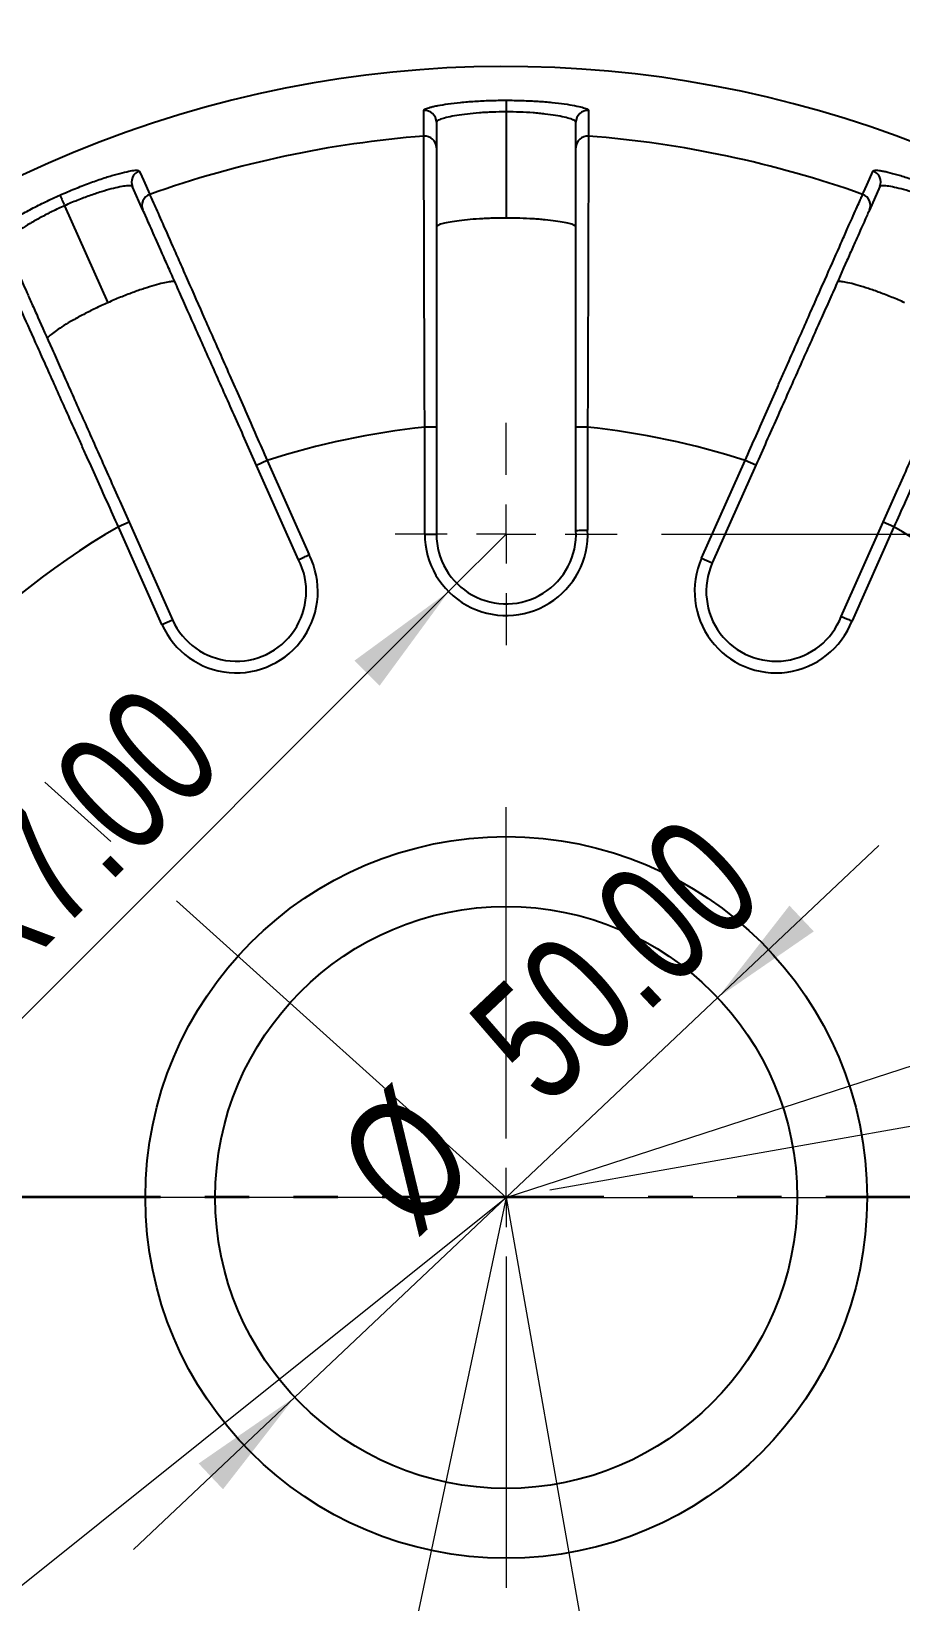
# Model space of a CAD drawing. Header units: millimetres. Extents: x 2 to 418, y 2 to 295.
# Drawn here: x 118.06 to 142.96, y 201.18 to 246.15 of the extents above; entities that cross this region are included whole.
import ezdxf

# ---------------------------------------------------------------- set-up
doc = ezdxf.new("R2010")
doc.units = ezdxf.units.MM
doc.linetypes.add('CENTERX2', pattern=[20.32, 12.7, -2.54, 2.54, -2.54])
doc.linetypes.add('PHANTOM', pattern=[12.7, 6.35, -1.27, 1.27, -1.27, 1.27, -1.27])
doc.styles.add('SLDTEXTSTYLE0', font='TXT', dxfattribs={"width": 0.75})
doc.dimstyles.new('SLDDIMSTYLE0', dxfattribs={"dimtxt": 3.5, "dimasz": 3.302, "dimexe": 0, "dimexo": 0.0625, "dimgap": 0.875, "dimtad": 1, "dimdec": 4, "dimlfac": 3, "dimzin": 12, "dimdsep": 46, "dimtxsty": 'SLDTEXTSTYLE0', "dimsah": 1, "dimcen": 0.09, "dimazin": 3, "dimtfac": 1, "dimtofl": 0, "dimtmove": 0, "dimatfit": 3, "dimfxl": 0, "dimfrac": 2, "dimtolj": 1, "dimtzin": 12, "dimarcsym": 0})
doc.dimstyles.new('SLDDIMSTYLE2', dxfattribs={"dimtxt": 3.5, "dimasz": 3.302, "dimexe": 0, "dimexo": 0.0625, "dimgap": 0.875, "dimtad": 1, "dimlfac": 3, "dimrnd": 1e-09, "dimzin": 4, "dimdsep": 46, "dimtxsty": 'SLDTEXTSTYLE0', "dimsah": 1, "dimcen": 0.09, "dimadec": 0, "dimazin": 1, "dimtfac": 1, "dimtofl": 0, "dimtmove": 0, "dimatfit": 3, "dimfxl": 0, "dimfrac": 2, "dimtolj": 1, "dimtzin": 12, "dimarcsym": 0})
doc.dimstyles.new('SLDDIMSTYLE3', dxfattribs={"dimtxt": 3.5, "dimasz": 3.302, "dimexe": 0, "dimexo": 0.0625, "dimgap": 0.875, "dimtad": 1, "dimlfac": 3, "dimrnd": 1e-09, "dimzin": 4, "dimdsep": 46, "dimtxsty": 'SLDTEXTSTYLE0', "dimsah": 1, "dimcen": 0, "dimadec": 0, "dimazin": 1, "dimtfac": 1, "dimtmove": 0, "dimatfit": 3, "dimfxl": 0, "dimfrac": 2, "dimtolj": 1, "dimtzin": 12, "dimarcsym": 0})
doc.dimstyles.new('SLDDIMSTYLE4', dxfattribs={"dimtxt": 3.5, "dimasz": 3.302, "dimexe": 0, "dimexo": 0.0625, "dimgap": 0.875, "dimtad": 1, "dimlfac": 3, "dimrnd": 1e-09, "dimzin": 4, "dimdsep": 46, "dimtxsty": 'SLDTEXTSTYLE0', "dimsah": 1, "dimcen": 0, "dimadec": 0, "dimazin": 1, "dimtfac": 1, "dimtofl": 0, "dimtmove": 0, "dimatfit": 3, "dimfxl": 0, "dimfrac": 2, "dimtolj": 1, "dimtzin": 12, "dimarcsym": 0})
doc.dimstyles.new('SLDDIMSTYLE5', dxfattribs={"dimtxt": 3.5, "dimasz": 3.302, "dimexe": 0, "dimexo": 0.0625, "dimgap": 0.875, "dimtad": 1, "dimlfac": 3, "dimrnd": 1e-09, "dimzin": 4, "dimdsep": 46, "dimtxsty": 'SLDTEXTSTYLE0', "dimsah": 1, "dimcen": 0.09, "dimadec": 0, "dimazin": 1, "dimtfac": 1, "dimtmove": 0, "dimatfit": 0, "dimfxl": 0, "dimfrac": 2, "dimtolj": 1, "dimtzin": 12, "dimarcsym": 0})

# ---------------------------------------------------------------- blocks, each defined once
blk = doc.blocks.new('_D')
at = {"color": 7, "linetype": 'Continuous', "lineweight": 0}
for p, q in [((106.65, 235.276), (94.908, 245.848)), ((163.673, 223.155), (178.7, 228.038))]:
    blk.add_line(p, q, dxfattribs=at)
at = {"color": 7, "linetype": 'Continuous', "lineweight": 18}
blk.add_arc((131.662, 212.754), 46.283, 18, 138, dxfattribs=at)
for points in [[(97.267, 243.724), (99.928, 245.744), (99.198, 246.45)], [(175.68, 227.056), (175.026, 230.333), (174.072, 229.984)]]:
    blk.add_solid(points, dxfattribs=at)
at = {"color": 7, "linetype": 'Continuous', "lineweight": 18, "insert": (164.789, 251.56), "char_height": 3.5, "attachment_point": 1, "rotation": 314.1021, "style": 'SLDTEXTSTYLE0'}
blk.add_mtext('120°', dxfattribs=at)
blk = doc.blocks.new('_D_1')
at = {"color": 7, "linetype": 'Continuous', "lineweight": 0}
for p, q in [((131.662, 200.304), (131.662, 158.255)), ((124.665, 179.832), (120.331, 159.446))]:
    blk.add_line(p, q, dxfattribs=at)
at = {"color": 7, "linetype": 'Continuous', "lineweight": 18}
for start, end in [(250.9228, 258), (258, 270), (270, 277.0772)]:
    blk.add_arc((131.662, 212.754), 51.325, start, end, dxfattribs=at)
for points in [[(120.991, 162.551), (117.907, 163.834), (117.664, 162.848)], [(131.662, 161.43), (134.979, 161.028), (134.946, 162.043)]]:
    blk.add_solid(points, dxfattribs=at)
at = {"color": 7, "linetype": 'Continuous', "lineweight": 18, "insert": (123.616, 166.504), "char_height": 3.5, "attachment_point": 1, "rotation": 354.4299, "style": 'SLDTEXTSTYLE0'}
blk.add_mtext('12°', dxfattribs=at)
blk = doc.blocks.new('_D_2')
at = {"color": 7, "linetype": 'Continuous', "lineweight": 0}
for p, q in [((131.662, 200.304), (131.662, 152.963)), ((139.234, 169.813), (142.045, 153.871))]:
    blk.add_line(p, q, dxfattribs=at)
at = {"color": 7, "linetype": 'Continuous', "lineweight": 18}
for start, end in [(280, 286.4176), (270, 280), (263.5824, 270)]:
    blk.add_arc((131.662, 212.754), 56.616, start, end, dxfattribs=at)
for points in [[(141.494, 156.998), (144.83, 157.169), (144.625, 158.164)], [(131.662, 156.138), (128.377, 156.742), (128.347, 155.726)]]:
    blk.add_solid(points, dxfattribs=at)
at = {"color": 7, "linetype": 'Continuous', "lineweight": 18, "insert": (133.775, 160.574), "char_height": 3.5, "attachment_point": 1, "rotation": 6.183, "style": 'SLDTEXTSTYLE0'}
blk.add_mtext('10°', dxfattribs=at)
blk = doc.blocks.new('_D_4')
at = {"color": 7, "linetype": 'Continuous', "lineweight": 0}
for p, q in [((132.913, 212.975), (155.956, 217.038)), ((152.829, 216.486), (160.18, 174.796)), ((140.264, 171.285), (163.307, 175.348)), ((160.18, 174.796), (162.542, 161.399))]:
    blk.add_line(p, q, dxfattribs=at)
at = {"color": 7, "linetype": 'Continuous', "lineweight": 18}
for points in [[(152.829, 216.486), (152.902, 213.146), (153.903, 213.323)], [(160.18, 174.796), (160.107, 178.136), (159.106, 177.96)]]:
    blk.add_solid(points, dxfattribs=at)
at = {"color": 7, "linetype": 'Continuous', "lineweight": 18, "insert": (164.516, 176.19), "char_height": 3.5, "attachment_point": 1, "rotation": 280, "style": 'SLDTEXTSTYLE0'}
blk.add_mtext('127.00', dxfattribs=at)
blk = doc.blocks.new('_D_5')
at = {"color": 7, "linetype": 'Continuous', "lineweight": 0}
for p, q in [((137.721, 218.476), (142.338, 222.836)), ((137.721, 218.476), (125.604, 207.033)), ((125.604, 207.033), (120.987, 202.673))]:
    blk.add_line(p, q, dxfattribs=at)
at = {"color": 7, "linetype": 'Continuous', "lineweight": 18}
for points in [[(137.721, 218.476), (140.471, 220.374), (139.773, 221.112)], [(125.604, 207.033), (122.854, 205.135), (123.552, 204.396)]]:
    blk.add_solid(points, dxfattribs=at)
at = {"color": 7, "linetype": 'Continuous', "lineweight": 18, "char_height": 3.5, "attachment_point": 1, "rotation": 43.3615, "style": 'SLDTEXTSTYLE0'}
for s, insert in [('50.00', (130.392, 217.834)), ('%%c', (126.592, 214.171))]:
    blk.add_mtext(s, dxfattribs=dict(at, insert=insert))
blk = doc.blocks.new('_D_6')
at = {"color": 7, "linetype": 'Continuous', "lineweight": 0}
for q in [(131.662, 231.754), (117.754, 217.845)]:
    blk.add_line((130.013, 230.104), q, dxfattribs=at)
at = {"color": 7, "linetype": 'Continuous', "lineweight": 18}
blk.add_solid([(130.013, 230.104), (127.318, 228.129), (128.037, 227.41)], dxfattribs=at)
at = {"color": 7, "linetype": 'Continuous', "lineweight": 18, "insert": (114.601, 220.998), "char_height": 3.5, "attachment_point": 1, "rotation": 45, "style": 'SLDTEXTSTYLE0'}
blk.add_mtext('R7.00', dxfattribs=at)
blk = doc.blocks.new('_D_9')
at = {"color": 7, "linetype": 'Continuous', "lineweight": 0}
for q in [(131.662, 212.754), (76.062, 168.284)]:
    blk.add_line((100.425, 187.77), q, dxfattribs=at)
at = {"color": 7, "linetype": 'Continuous', "lineweight": 18}
blk.add_solid([(100.425, 187.77), (97.529, 186.104), (98.164, 185.311)], dxfattribs=at)
at = {"color": 7, "linetype": 'Continuous', "lineweight": 18, "insert": (73.246, 171.805), "char_height": 3.5, "attachment_point": 1, "rotation": 38.6535, "style": 'SLDTEXTSTYLE0'}
blk.add_mtext('R120.00', dxfattribs=at)
blk = doc.blocks.new('_D_11')
at = {"color": 7, "linetype": 'Continuous', "lineweight": 0}
for p, q in [((64.996, 207.304), (64.996, 151.174)), ((131.662, 200.304), (131.662, 151.174)), ((64.996, 154.349), (131.662, 154.349))]:
    blk.add_line(p, q, dxfattribs=at)
at = {"color": 7, "linetype": 'Continuous', "lineweight": 18}
for points in [[(64.996, 154.349), (68.298, 153.841), (68.298, 154.857)], [(131.662, 154.349), (128.36, 154.857), (128.36, 153.841)]]:
    blk.add_solid(points, dxfattribs=at)
at = {"color": 7, "linetype": 'Continuous', "lineweight": 18, "insert": (80.815, 158.861), "char_height": 3.5, "attachment_point": 1, "style": 'SLDTEXTSTYLE0'}
blk.add_mtext('200.00', dxfattribs=at)
blk = doc.blocks.new('_D_13')
at = {"color": 7, "linetype": 'Continuous', "lineweight": 0}
for p, q in [((193.662, 231.754), (193.662, 238.104)), ((136.112, 231.754), (196.837, 231.754)), ((193.662, 231.754), (193.662, 212.754)), ((144.112, 212.754), (196.837, 212.754)), ((193.662, 212.754), (193.662, 206.404))]:
    blk.add_line(p, q, dxfattribs=at)
at = {"color": 7, "linetype": 'Continuous', "lineweight": 18}
for points in [[(193.662, 231.754), (194.17, 235.056), (193.154, 235.056)], [(193.662, 212.754), (193.154, 209.452), (194.17, 209.452)]]:
    blk.add_solid(points, dxfattribs=at)
at = {"color": 7, "linetype": 'Continuous', "lineweight": 18, "insert": (189.151, 217.52), "char_height": 3.5, "attachment_point": 1, "rotation": 90, "style": 'SLDTEXTSTYLE0'}
blk.add_mtext('57.00', dxfattribs=at)
blk = doc.blocks.new('SW_CENTERMARKSYMBOL_0')
at = {"color": 0, "linetype": 'Continuous', "lineweight": 18}
for p, q in [((0, 1.693), (0, 11.18)), ((0, 0), (0, 0.847)), ((-1.693, 0), (-11.18, 0)), ((0, 0), (-0.847, 0)), ((0, 0), (0, -0.847)), ((0, 0), (0.847, 0)), ((1.693, 0), (11.18, 0)), ((0, -1.693), (0, -11.18))]:
    blk.add_line(p, q, dxfattribs=at)
blk = doc.blocks.new('SW_CENTERMARKSYMBOL_6')
at = {"color": 0, "linetype": 'Continuous', "lineweight": 18}
for p, q in [((0, 1.693), (0, 3.18)), ((0, 0), (0, 0.847)), ((-1.693, 0), (-3.18, 0)), ((0, 0), (-0.847, 0)), ((0, 0), (0, -0.847)), ((0, 0), (0.847, 0)), ((1.693, 0), (3.18, 0)), ((0, -1.693), (0, -3.18))]:
    blk.add_line(p, q, dxfattribs=at)

msp = doc.modelspace()

# ---------------------------------------------------------------- linework, layer by layer
at = {"color": 7, "linetype": 'Continuous', "lineweight": 25}
for p, q in [((131.662427, 243.844975), (131.662427, 240.804352)), ((129.662427, 243.552573), (129.662427, 242.818677)), ((133.659721, 242.818887), (133.659721, 243.552778)), ((121.25863, 241.03203), (120.96013, 241.702472)), ((142.362169, 241.703386), (142.063666, 241.032938)), ((119.016664, 241.157035), (120.253397, 238.379288)), ((129.662427, 234.816485), (129.329094, 234.816485)), ((129.329094, 231.754186), (129.329094, 234.816485)), ((129.662427, 234.816485), (129.662427, 231.754186)), ((133.993054, 234.816771), (133.659721, 234.816771)), ((133.659721, 231.858194), (133.659721, 234.816771)), ((133.993054, 234.816771), (133.993054, 231.866533)), ((124.817899, 233.857312), (124.513384, 233.721733)), ((124.817899, 233.857312), (126.017869, 231.162136)), ((137.258817, 231.060602), (138.504366, 233.858151)), ((138.808882, 233.722572), (138.504366, 233.858151)), ((125.716746, 231.018939), (124.513384, 233.721733)), ((138.808882, 233.722572), (137.563333, 230.925023)), ((120.861791, 232.095626), (120.557276, 231.960047)), ((120.861791, 232.095626), (122.10734, 229.298077)), ((141.257346, 229.394194), (142.460707, 232.096988)), ((142.765223, 231.961409), (142.460707, 232.096988)), ((121.802825, 229.162498), (120.557276, 231.960047)), ((129.329094, 231.754186), (129.662427, 231.754186)), ((142.765223, 231.961409), (141.565253, 229.266233)), ((137.258817, 231.060602), (137.563333, 230.925023)), ((121.802825, 229.162498), (122.10734, 229.298077))]:
    msp.add_line(p, q, dxfattribs=at)
at = {"color": 7, "linetype": 'CENTERX2', "lineweight": 18}
for q in [(107.593623, 234.425835), (162.465027, 222.762558), (124.928631, 181.074166), (139.013533, 171.063991)]:
    msp.add_line((131.662427, 212.754186), q, dxfattribs=at)
at = {"color": 7, "linetype": 'PHANTOM', "lineweight": 35}
msp.add_line((185.262427, 212.759899), (44.729094, 212.759899), dxfattribs=at)
at = {"color": 7, "linetype": 'Continuous', "lineweight": 25, "flags": 128}
for points in [[(129.303399, 243.149746), (129.303449, 243.208027), (129.303644, 243.441143), (129.304008, 243.883689)], [(134.018111, 243.883896), (134.018158, 243.825623), (134.018349, 243.592527), (134.018719, 243.149959)], [(121.152858, 242.150734), (121.176603, 242.097519), (121.271586, 241.884652), (121.451933, 241.480496)], [(141.870336, 241.481415), (141.894086, 241.534637), (141.989082, 241.747519), (142.169413, 242.151657)]]:
    msp.add_lwpolyline(points, dxfattribs=at)
at = {"color": 7, "linetype": 'Continuous', "lineweight": 25}
for radius in [10.333333, 8.333333]:
    msp.add_circle((131.662427, 212.754186), radius, dxfattribs=at)
for centre, radius, start, end in [((131.662427, 212.754186), 40, 295.1983552, 163.0284348), ((131.662427, 212.754186), 32.387771, 33.4604216, 122.5425016), ((129.329621, 243.551869), 0.332807, 0.1211747, 94.4138849), ((206.17176, 244.011007), 74.509518, 179.87232541, 180.12767448), ((133.992527, 243.552074), 0.332807, 85.5911173, 179.8788398), ((131.662427, 212.754186), 30.486966, 94.437883, 109.5672745), ((129.329619, 242.817971), 0.332809, 0.1214793, 94.5185502), ((133.992529, 242.818181), 0.332809, 85.4865741, 179.8785356), ((131.662427, 212.754186), 30.486966, 70.437883, 85.5672745), ((121.26445, 241.837194), 0.332807, 109.5911173, 203.8788398), ((142.057849, 241.838107), 0.332807, 336.1211747, 70.4138849), ((187.016795, 271.614389), 74.509518, 203.87232541, 204.12767448), ((121.562953, 241.16675), 0.332809, 109.4865741, 203.8785356), ((141.759344, 241.167659), 0.332809, 336.1214793, 70.5185502), ((131.662427, 212.754186), 22.185343, 96.0372228, 107.9698053), ((131.662427, 212.754186), 22.185343, 72.0372228, 83.9698053), ((131.662427, 212.754186), 22.185343, 120.0372228, 155.9698053), ((131.662427, 231.754186), 2.333333, 180, 2.7597894), ((131.662427, 231.754186), 2, 180, 2.9809613), ((131.662427, 212.754186), 22.185343, 48.0372228, 59.9698053), ((123.934431, 230.11155), 2.333333, 204, 26.7597894), ((123.934431, 230.11155), 2, 204, 26.9809613), ((139.390423, 230.11155), 2.333333, 156, 338.7597894), ((139.390423, 230.11155), 2, 156, 338.9809613), ((131.662427, 212.754186), 32.387771, 273.4604216, 2.5425016)]:
    msp.add_arc(centre, radius, start, end, dxfattribs=at)
for points, knots in [([(129.304008, 243.883689), (129.304019, 243.897277), (129.319461, 243.91188), (129.365435, 243.935175), (129.384629, 243.94317), (129.429896, 243.959279), (129.482169, 243.97558), (129.548203, 243.992151), (129.621194, 244.008795), (129.661396, 244.017196), (129.791122, 244.04207), (129.888899, 244.0581), (130.106399, 244.088451), (130.227585, 244.102897), (130.483695, 244.128339), (130.618926, 244.139435), (130.832632, 244.15322), (130.906087, 244.157352), (131.053958, 244.164435), (131.12853, 244.167403), (131.354116, 244.17457), (131.506981, 244.17704), (131.662427, 244.17704)], [0, 0, 0, 0, 0.125, 0.125, 0.1875, 0.1875, 0.25, 0.3125, 0.3125, 0.375, 0.375, 0.5, 0.5, 0.625, 0.625, 0.75, 0.75, 0.8125, 0.8125, 0.875, 0.875, 1, 1, 1, 1]), ([(131.662427, 243.844975), (131.529693, 243.844975), (131.399246, 243.842484), (131.206853, 243.835266), (131.143273, 243.832278), (131.017236, 243.825149), (130.954677, 243.820993), (130.772858, 243.807145), (130.657981, 243.796015), (130.440706, 243.770538), (130.338142, 243.756102), (130.154361, 243.725832), (130.071878, 243.709868), (129.926155, 243.676879), (129.864507, 243.660188), (129.765113, 243.627557), (129.726768, 243.61141), (129.67537, 243.580589), (129.662427, 243.566085), (129.662427, 243.552573)], [0, 0, 0, 0, 0.125, 0.125, 0.1875, 0.1875, 0.25, 0.25, 0.375, 0.375, 0.5, 0.5, 0.625, 0.625, 0.75, 0.75, 0.875, 0.875, 1, 1, 1, 1]), ([(131.662427, 244.17704), (131.817781, 244.177024), (131.971479, 244.174541), (132.275583, 244.164796), (132.423126, 244.157608), (132.635195, 244.143885), (132.70449, 244.138812), (132.840245, 244.127718), (132.907055, 244.121659), (133.099621, 244.102458), (133.217985, 244.088301), (133.435122, 244.057958), (133.534614, 244.041596), (133.705692, 244.008696), (133.778223, 243.992071), (133.867238, 243.967281), (133.89368, 243.959001), (133.938749, 243.942874), (133.957507, 243.935), (134.002678, 243.911993), (134.0181, 243.897477), (134.018111, 243.883896)], [0, 0, 0, 0, 0.125, 0.125, 0.25, 0.25, 0.3125, 0.3125, 0.375, 0.375, 0.5, 0.5, 0.625, 0.625, 0.75, 0.75, 0.8125, 0.8125, 0.875, 0.875, 1, 1, 1, 1]), ([(133.659721, 243.552778), (133.659721, 243.566281), (133.646799, 243.580698), (133.608917, 243.603532), (133.593184, 243.611344), (133.555379, 243.62734), (133.533191, 243.635554), (133.458422, 243.66016), (133.39744, 243.676671), (133.25342, 243.709374), (133.169536, 243.725664), (132.986055, 243.755932), (132.885898, 243.770077), (132.722673, 243.789293), (132.665947, 243.795369), (132.550599, 243.806501), (132.491686, 243.811594), (132.311279, 243.825383), (132.185647, 243.832619), (131.926227, 243.842446), (131.795061, 243.844954), (131.662427, 243.844975)], [0, 0, 0, 0, 0.125, 0.125, 0.1875, 0.1875, 0.25, 0.25, 0.375, 0.375, 0.5, 0.5, 0.625, 0.625, 0.6875, 0.6875, 0.75, 0.75, 0.875, 0.875, 1, 1, 1, 1]), ([(129.329094, 234.816485), (129.326914, 235.337196), (129.324914, 235.849766), (129.322125, 236.606891), (129.321231, 236.857297), (129.319937, 237.229902), (129.319514, 237.353601), (129.318683, 237.599977), (129.318276, 237.722623), (129.316294, 238.326861), (129.314872, 238.786928), (129.31293, 239.442835), (129.312315, 239.655735), (129.311437, 239.966248), (129.311151, 240.06854), (129.310597, 240.268444), (129.31033, 240.366106), (129.309036, 240.843165), (129.308138, 241.189093), (129.306961, 241.654725), (129.306597, 241.801121), (129.305924, 242.074914), (129.305621, 242.20038), (129.304799, 242.543598), (129.304367, 242.728449), (129.303881, 242.939007), (129.303745, 242.99812), (129.30353, 243.092035), (129.303451, 243.126988), (129.303399, 243.149746)], [0, 0, 0, 0, 0.125, 0.125, 0.1875, 0.1875, 0.21875, 0.21875, 0.25, 0.25, 0.375, 0.375, 0.4375, 0.4375, 0.46875, 0.46875, 0.5, 0.5, 0.625, 0.625, 0.6875, 0.6875, 0.75, 0.75, 0.875, 0.875, 0.9375, 0.9375, 1, 1, 1, 1]), ([(134.018719, 243.149959), (134.018616, 243.104448), (134.018405, 243.011338), (134.017924, 242.803271), (134.017737, 242.722438), (134.017303, 242.537416), (134.017055, 242.432572), (134.01623, 242.087703), (134.015572, 241.817687), (134.014402, 241.353939), (134.013981, 241.189506), (134.013298, 240.927681), (134.013061, 240.837677), (134.012574, 240.65434), (134.012323, 240.560845), (134.011033, 240.084397), (134.009883, 239.674749), (134.007942, 239.017778), (134.007257, 238.790947), (134.005812, 238.325663), (134.00506, 238.089353), (134.002704, 237.36977), (134.001002, 236.875931), (133.998201, 236.113725), (133.997222, 235.85535), (133.995194, 235.337347), (133.994143, 235.077097), (133.993054, 234.816771)], [0, 0, 0, 0, 0.125, 0.125, 0.1875, 0.1875, 0.25, 0.25, 0.375, 0.375, 0.4375, 0.4375, 0.46875, 0.46875, 0.5, 0.5, 0.625, 0.625, 0.6875, 0.6875, 0.75, 0.75, 0.875, 0.875, 0.9375, 0.9375, 1, 1, 1, 1]), ([(129.662427, 242.818677), (129.662427, 242.79682), (129.662427, 242.763344), (129.662427, 242.673278), (129.662427, 242.616516), (129.662427, 242.414358), (129.662427, 242.236858), (129.662427, 241.907269), (129.662427, 241.786783), (129.662427, 241.523851), (129.662427, 241.383259), (129.662427, 240.93609), (129.662427, 240.603875), (129.662427, 240.14573), (129.662427, 240.05194), (129.662427, 239.859962), (129.662427, 239.761727), (129.662427, 239.463529), (129.662427, 239.259074), (129.662427, 238.629189), (129.662427, 238.18738), (129.662427, 237.491083), (129.662427, 237.25325), (129.662427, 236.776182), (129.662427, 236.535725), (129.662427, 235.808687), (129.662427, 235.316491), (129.662427, 234.816485)], [0, 0, 0, 0, 0.0625, 0.0625, 0.125, 0.125, 0.25, 0.25, 0.3125, 0.3125, 0.375, 0.375, 0.5, 0.5, 0.53125, 0.53125, 0.5625, 0.5625, 0.625, 0.625, 0.75, 0.75, 0.8125, 0.8125, 0.875, 0.875, 1, 1, 1, 1]), ([(133.659721, 234.816771), (133.659721, 235.066749), (133.659721, 235.315936), (133.659721, 235.812734), (133.659721, 236.06094), (133.659721, 236.792903), (133.659721, 237.267155), (133.659721, 237.958209), (133.659721, 238.185151), (133.659721, 238.631996), (133.659721, 238.849862), (133.659721, 239.480847), (133.659721, 239.874298), (133.659721, 240.331916), (133.659721, 240.421717), (133.659721, 240.597809), (133.659721, 240.68426), (133.659721, 240.935754), (133.659721, 241.093699), (133.659721, 241.539152), (133.659721, 241.798518), (133.659721, 242.129788), (133.659721, 242.230501), (133.659721, 242.408231), (133.659721, 242.485878), (133.659721, 242.685741), (133.659721, 242.775178), (133.659721, 242.818887)], [0, 0, 0, 0, 0.0625, 0.0625, 0.125, 0.125, 0.25, 0.25, 0.3125, 0.3125, 0.375, 0.375, 0.5, 0.5, 0.53125, 0.53125, 0.5625, 0.5625, 0.625, 0.625, 0.75, 0.75, 0.8125, 0.8125, 0.875, 0.875, 1, 1, 1, 1]), ([(118.881601, 241.460391), (119.02353, 241.523565), (119.16495, 241.583811), (119.446727, 241.698599), (119.584437, 241.752044), (119.783755, 241.825763), (119.849122, 241.849314), (119.977652, 241.894395), (120.041151, 241.916034), (120.224878, 241.976817), (120.338768, 242.012027), (120.549473, 242.072625), (120.647019, 242.098144), (120.816688, 242.137672), (120.889711, 242.151985), (120.981113, 242.165544), (121.008637, 242.168736), (121.056368, 242.172334), (121.076707, 242.17277), (121.127331, 242.170125), (121.147324, 242.163137), (121.152858, 242.150734)], [0, 0, 0, 0, 0.125, 0.125, 0.25, 0.25, 0.3125, 0.3125, 0.375, 0.375, 0.5, 0.5, 0.625, 0.625, 0.75, 0.75, 0.8125, 0.8125, 0.875, 0.875, 1, 1, 1, 1]), ([(142.169413, 242.151657), (142.17495, 242.164067), (142.194997, 242.171126), (142.246471, 242.173708), (142.267258, 242.173205), (142.315163, 242.169509), (142.369547, 242.163139), (142.436613, 242.15142), (142.510063, 242.136937), (142.550206, 242.12826), (142.678834, 242.098219), (142.774677, 242.073093), (142.985718, 242.012355), (143.102303, 241.976262), (143.34662, 241.895335), (143.474672, 241.850468), (143.675509, 241.776139), (143.744294, 241.750037), (143.882262, 241.696363), (143.951594, 241.668744), (144.160592, 241.583537), (144.301246, 241.523617), (144.443253, 241.460391)], [0, 0, 0, 0, 0.125, 0.125, 0.1875, 0.1875, 0.25, 0.3125, 0.3125, 0.375, 0.375, 0.5, 0.5, 0.625, 0.625, 0.75, 0.75, 0.8125, 0.8125, 0.875, 0.875, 1, 1, 1, 1]), ([(120.96013, 241.702472), (120.954638, 241.714808), (120.936969, 241.722723), (120.893075, 241.728175), (120.875525, 241.728913), (120.834482, 241.728149), (120.810871, 241.726627), (120.732558, 241.718695), (120.670133, 241.708975), (120.525263, 241.680272), (120.442005, 241.661036), (120.262075, 241.614058), (120.164824, 241.586243), (120.007895, 241.537408), (119.953601, 241.519886), (119.843699, 241.483139), (119.787807, 241.46383), (119.617388, 241.403049), (119.499675, 241.35856), (119.258686, 241.262021), (119.137839, 241.210963), (119.016664, 241.157035)], [0, 0, 0, 0, 0.125, 0.125, 0.1875, 0.1875, 0.25, 0.25, 0.375, 0.375, 0.5, 0.5, 0.625, 0.625, 0.6875, 0.6875, 0.75, 0.75, 0.875, 0.875, 1, 1, 1, 1]), ([(144.30819, 241.157035), (144.186932, 241.211023), (144.066749, 241.261805), (143.888054, 241.333464), (143.828755, 241.356595), (143.710714, 241.401346), (143.651874, 241.422994), (143.480141, 241.484297), (143.370669, 241.520853), (143.161816, 241.585952), (143.062247, 241.614481), (142.882044, 241.661578), (142.800198, 241.680543), (142.653656, 241.709677), (142.590549, 241.719504), (142.486475, 241.730121), (142.444879, 241.730966), (142.385388, 241.723715), (142.367665, 241.71573), (142.362169, 241.703386)], [0, 0, 0, 0, 0.125, 0.125, 0.1875, 0.1875, 0.25, 0.25, 0.375, 0.375, 0.5, 0.5, 0.625, 0.625, 0.75, 0.75, 0.875, 0.875, 1, 1, 1, 1]), ([(116.846395, 240.233146), (116.840878, 240.245565), (116.849045, 240.265186), (116.88157, 240.305166), (116.895852, 240.320277), (116.930654, 240.353404), (116.971778, 240.389558), (117.025363, 240.431555), (117.085273, 240.476448), (117.118582, 240.500474), (117.226976, 240.575962), (117.30978, 240.630375), (117.496131, 240.746567), (117.600964, 240.809056), (117.824584, 240.936468), (117.94361, 241.001607), (118.133234, 241.101123), (118.198658, 241.134774), (118.330863, 241.20139), (118.397781, 241.234433), (118.600949, 241.332734), (118.739594, 241.397166), (118.881601, 241.460391)], [0, 0, 0, 0, 0.125, 0.125, 0.1875, 0.1875, 0.25, 0.3125, 0.3125, 0.375, 0.375, 0.5, 0.5, 0.625, 0.625, 0.75, 0.75, 0.8125, 0.8125, 0.875, 0.875, 1, 1, 1, 1]), ([(119.016664, 241.157035), (118.895406, 241.103047), (118.777249, 241.047714), (118.604426, 240.962867), (118.547557, 240.934276), (118.435317, 240.8765), (118.379857, 240.847258), (118.219389, 240.760656), (118.11897, 240.703763), (117.930843, 240.592114), (117.843017, 240.53721), (117.687437, 240.434807), (117.618578, 240.386674), (117.498872, 240.297267), (117.449342, 240.256944), (117.371813, 240.186706), (117.343351, 240.15636), (117.308932, 240.107297), (117.303008, 240.088784), (117.308504, 240.076439)], [0, 0, 0, 0, 0.125, 0.125, 0.1875, 0.1875, 0.25, 0.25, 0.375, 0.375, 0.5, 0.5, 0.625, 0.625, 0.75, 0.75, 0.875, 0.875, 1, 1, 1, 1]), ([(121.451933, 241.480496), (121.470349, 241.438878), (121.508027, 241.353732), (121.592217, 241.163458), (121.624923, 241.089537), (121.699782, 240.920335), (121.7422, 240.824455), (121.881717, 240.509065), (121.990942, 240.262126), (122.178496, 239.837994), (122.244992, 239.687606), (122.350862, 239.448139), (122.387254, 239.365821), (122.461378, 239.198136), (122.499177, 239.112622), (122.691787, 238.67684), (122.857355, 238.302141), (123.122797, 237.701178), (123.214431, 237.493679), (123.402359, 237.068033), (123.497788, 236.851847), (123.788316, 236.193518), (123.987624, 235.741681), (124.295082, 235.044231), (124.399279, 234.807796), (124.608117, 234.333752), (124.71301, 234.095574), (124.817899, 233.857312)], [0, 0, 0, 0, 0.125, 0.125, 0.1875, 0.1875, 0.25, 0.25, 0.375, 0.375, 0.4375, 0.4375, 0.46875, 0.46875, 0.5, 0.5, 0.625, 0.625, 0.6875, 0.6875, 0.75, 0.75, 0.875, 0.875, 0.9375, 0.9375, 1, 1, 1, 1]), ([(138.504366, 233.858151), (138.714168, 234.334731), (138.920821, 234.803801), (139.226223, 235.496603), (139.327256, 235.725724), (139.477626, 236.066641), (139.527553, 236.179819), (139.627004, 236.405232), (139.676516, 236.51744), (139.920472, 237.070246), (140.106299, 237.491116), (140.371306, 238.091106), (140.457339, 238.285851), (140.582833, 238.569876), (140.624178, 238.66344), (140.704981, 238.846287), (140.744459, 238.935614), (140.937314, 239.371955), (141.077195, 239.688342), (141.265509, 240.114196), (141.324722, 240.248084), (141.435469, 240.49848), (141.486223, 240.613222), (141.625071, 240.927102), (141.699864, 241.096148), (141.78506, 241.288699), (141.80898, 241.342757), (141.846983, 241.42864), (141.861127, 241.460603), (141.870336, 241.481415)], [0, 0, 0, 0, 0.125, 0.125, 0.1875, 0.1875, 0.21875, 0.21875, 0.25, 0.25, 0.375, 0.375, 0.4375, 0.4375, 0.46875, 0.46875, 0.5, 0.5, 0.625, 0.625, 0.6875, 0.6875, 0.75, 0.75, 0.875, 0.875, 0.9375, 0.9375, 1, 1, 1, 1]), ([(124.513384, 233.721733), (124.411709, 233.9501), (124.310355, 234.177743), (124.10829, 234.63159), (124.007335, 234.858337), (123.709619, 235.527019), (123.516723, 235.960271), (123.235646, 236.591579), (123.143341, 236.798901), (122.961592, 237.207114), (122.872978, 237.406145), (122.616334, 237.982578), (122.456303, 238.342014), (122.270172, 238.760069), (122.233647, 238.842105), (122.162024, 239.002974), (122.126862, 239.08195), (122.02457, 239.311702), (121.960327, 239.455992), (121.779145, 239.862934), (121.673652, 240.099876), (121.538912, 240.402507), (121.497948, 240.494512), (121.425659, 240.656877), (121.394077, 240.72781), (121.312786, 240.910395), (121.276409, 240.992099), (121.25863, 241.03203)], [0, 0, 0, 0, 0.0625, 0.0625, 0.125, 0.125, 0.25, 0.25, 0.3125, 0.3125, 0.375, 0.375, 0.5, 0.5, 0.53125, 0.53125, 0.5625, 0.5625, 0.625, 0.625, 0.75, 0.75, 0.8125, 0.8125, 0.875, 0.875, 1, 1, 1, 1]), ([(131.662427, 240.804352), (131.529891, 240.804352), (131.399611, 240.802273), (131.207433, 240.796242), (131.143917, 240.793745), (131.017998, 240.787785), (130.955483, 240.78431), (130.773744, 240.772722), (130.658871, 240.763401), (130.44154, 240.742035), (130.338891, 240.729913), (130.154923, 240.704455), (130.072341, 240.69101), (129.926437, 240.663179), (129.864692, 240.649068), (129.765182, 240.621431), (129.726805, 240.607727), (129.675369, 240.581494), (129.662427, 240.569113), (129.662427, 240.557534)], [0, 0, 0, 0, 0.125, 0.125, 0.1875, 0.1875, 0.25, 0.25, 0.375, 0.375, 0.5, 0.5, 0.625, 0.625, 0.75, 0.75, 0.875, 0.875, 1, 1, 1, 1]), ([(133.659721, 240.557729), (133.659721, 240.569299), (133.646799, 240.581606), (133.608894, 240.60104), (133.593148, 240.60768), (133.555306, 240.62126), (133.533093, 240.628224), (133.458236, 240.649064), (133.397177, 240.663018), (133.252966, 240.69061), (133.168971, 240.704331), (132.985311, 240.729785), (132.885077, 240.741661), (132.721786, 240.757777), (132.665056, 240.762868), (132.549722, 240.772191), (132.490824, 240.776454), (132.310496, 240.787991), (132.184954, 240.794038), (131.925854, 240.802244), (131.794865, 240.804337), (131.662427, 240.804352)], [0, 0, 0, 0, 0.125, 0.125, 0.1875, 0.1875, 0.25, 0.25, 0.375, 0.375, 0.5, 0.5, 0.625, 0.625, 0.6875, 0.6875, 0.75, 0.75, 0.875, 0.875, 1, 1, 1, 1]), ([(142.063666, 241.032938), (142.054776, 241.012971), (142.04116, 240.982389), (142.004527, 240.90011), (141.98144, 240.848256), (141.899215, 240.663575), (141.827019, 240.50142), (141.692963, 240.200326), (141.643957, 240.090257), (141.537013, 239.850056), (141.479829, 239.721619), (141.297949, 239.313109), (141.162825, 239.009616), (140.976481, 238.59108), (140.938333, 238.505399), (140.860248, 238.330018), (140.820293, 238.240276), (140.699005, 237.967858), (140.615845, 237.781079), (140.359648, 237.205651), (140.179948, 236.802038), (139.896739, 236.165939), (139.800003, 235.948668), (139.605962, 235.512845), (139.508159, 235.293176), (139.212447, 234.628994), (139.012253, 234.179351), (138.808882, 233.722572)], [0, 0, 0, 0, 0.0625, 0.0625, 0.125, 0.125, 0.25, 0.25, 0.3125, 0.3125, 0.375, 0.375, 0.5, 0.5, 0.53125, 0.53125, 0.5625, 0.5625, 0.625, 0.625, 0.75, 0.75, 0.8125, 0.8125, 0.875, 0.875, 1, 1, 1, 1]), ([(120.557276, 231.960047), (120.343492, 232.434854), (120.133184, 232.902296), (119.822686, 233.592829), (119.720019, 233.821224), (119.567286, 234.161088), (119.516586, 234.273921), (119.415617, 234.498659), (119.36536, 234.610536), (119.117784, 235.161729), (118.929359, 235.581442), (118.660804, 236.179853), (118.573647, 236.374097), (118.446548, 236.657408), (118.404681, 236.750739), (118.322867, 236.933136), (118.2829, 237.022246), (118.08768, 237.457534), (117.946158, 237.77319), (117.755693, 238.198087), (117.695816, 238.331679), (117.58384, 238.581528), (117.532531, 238.696023), (117.392181, 239.009234), (117.316601, 239.177929), (117.230515, 239.370085), (117.206348, 239.424032), (117.167953, 239.509741), (117.153664, 239.541639), (117.14436, 239.562409)], [0, 0, 0, 0, 0.125, 0.125, 0.1875, 0.1875, 0.21875, 0.21875, 0.25, 0.25, 0.375, 0.375, 0.4375, 0.4375, 0.46875, 0.46875, 0.5, 0.5, 0.625, 0.625, 0.6875, 0.6875, 0.75, 0.75, 0.875, 0.875, 0.9375, 0.9375, 1, 1, 1, 1]), ([(117.607006, 239.405992), (117.615896, 239.386024), (117.629512, 239.355442), (117.666145, 239.273164), (117.689232, 239.221309), (117.771458, 239.036628), (117.843654, 238.874473), (117.977709, 238.573379), (118.026715, 238.46331), (118.133659, 238.22311), (118.190843, 238.094673), (118.372723, 237.686163), (118.507847, 237.38267), (118.694192, 236.964134), (118.732339, 236.878452), (118.810424, 236.703071), (118.85038, 236.613329), (118.971668, 236.340912), (119.054827, 236.154132), (119.311025, 235.578704), (119.490724, 235.175092), (119.773934, 234.538993), (119.870669, 234.321721), (120.06471, 233.885898), (120.162513, 233.666229), (120.458226, 233.002048), (120.65842, 232.552404), (120.861791, 232.095626)], [0, 0, 0, 0, 0.0625, 0.0625, 0.125, 0.125, 0.25, 0.25, 0.3125, 0.3125, 0.375, 0.375, 0.5, 0.5, 0.53125, 0.53125, 0.5625, 0.5625, 0.625, 0.625, 0.75, 0.75, 0.8125, 0.8125, 0.875, 0.875, 1, 1, 1, 1]), ([(142.460707, 232.096988), (142.562383, 232.325354), (142.663736, 232.552998), (142.865802, 233.006845), (142.966756, 233.233592), (143.264473, 233.902274), (143.457369, 234.335525), (143.738445, 234.966834), (143.830751, 235.174156), (144.012499, 235.582369), (144.101113, 235.7814), (144.357758, 236.357833), (144.517789, 236.717269), (144.703919, 237.135324), (144.740444, 237.21736), (144.812068, 237.378229), (144.84723, 237.457205), (144.949522, 237.686957), (145.013764, 237.831247), (145.194946, 238.238189), (145.30044, 238.475131), (145.43518, 238.777762), (145.476143, 238.869767), (145.548433, 239.032132), (145.580014, 239.103065), (145.661306, 239.28565), (145.697683, 239.367354), (145.715461, 239.407284)], [0, 0, 0, 0, 0.0625, 0.0625, 0.125, 0.125, 0.25, 0.25, 0.3125, 0.3125, 0.375, 0.375, 0.5, 0.5, 0.53125, 0.53125, 0.5625, 0.5625, 0.625, 0.625, 0.75, 0.75, 0.8125, 0.8125, 0.875, 0.875, 1, 1, 1, 1]), ([(146.178081, 239.563716), (146.159476, 239.522182), (146.121412, 239.437207), (146.036345, 239.247324), (146.003296, 239.173556), (145.927644, 239.004706), (145.884774, 238.909028), (145.743749, 238.594309), (145.633323, 238.347905), (145.44363, 237.924726), (145.376365, 237.77468), (145.269247, 237.535769), (145.232423, 237.453643), (145.157408, 237.286354), (145.119151, 237.201044), (144.924183, 236.766312), (144.756514, 236.392548), (144.487527, 235.793164), (144.39464, 235.586223), (144.204072, 235.161752), (144.107269, 234.946178), (143.812437, 234.289765), (143.610019, 233.839313), (143.297443, 233.144142), (143.191458, 232.908503), (142.978915, 232.436109), (142.872101, 232.198786), (142.765223, 231.961409)], [0, 0, 0, 0, 0.125, 0.125, 0.1875, 0.1875, 0.25, 0.25, 0.375, 0.375, 0.4375, 0.4375, 0.46875, 0.46875, 0.5, 0.5, 0.625, 0.625, 0.6875, 0.6875, 0.75, 0.75, 0.875, 0.875, 0.9375, 0.9375, 1, 1, 1, 1]), ([(122.178326, 238.966359), (122.17362, 238.976929), (122.15681, 238.982916), (122.114277, 238.985252), (122.097192, 238.984914), (122.057098, 238.981928), (122.033973, 238.979255), (121.957111, 238.967846), (121.895655, 238.955759), (121.75269, 238.92231), (121.670376, 238.900681), (121.49224, 238.849232), (121.395842, 238.819313), (121.240113, 238.767619), (121.186217, 238.749196), (121.077062, 238.710802), (121.021523, 238.690741), (120.852092, 238.627935), (120.734944, 238.582396), (120.494906, 238.484507), (120.374391, 238.433141), (120.253397, 238.379288)], [0, 0, 0, 0, 0.125, 0.125, 0.1875, 0.1875, 0.25, 0.25, 0.375, 0.375, 0.5, 0.5, 0.625, 0.625, 0.6875, 0.6875, 0.75, 0.75, 0.875, 0.875, 1, 1, 1, 1]), ([(143.071458, 238.379288), (142.95038, 238.433196), (142.830518, 238.484285), (142.652501, 238.556942), (142.593461, 238.580495), (142.476004, 238.626266), (142.41748, 238.648518), (142.24674, 238.711853), (142.138007, 238.75006), (141.930775, 238.818938), (141.83207, 238.849615), (141.653652, 238.901184), (141.572741, 238.922491), (141.428131, 238.95641), (141.365985, 238.968634), (141.263838, 238.98386), (141.223204, 238.986951), (141.165545, 238.983906), (141.148686, 238.977859), (141.143977, 238.967282)], [0, 0, 0, 0, 0.125, 0.125, 0.1875, 0.1875, 0.25, 0.25, 0.375, 0.375, 0.5, 0.5, 0.625, 0.625, 0.75, 0.75, 0.875, 0.875, 1, 1, 1, 1]), ([(120.253397, 238.379288), (120.132319, 238.325381), (120.014149, 238.270492), (119.841037, 238.186816), (119.784029, 238.158701), (119.67142, 238.10204), (119.615724, 238.073438), (119.454409, 237.988932), (119.353259, 237.933694), (119.163408, 237.825779), (119.074563, 237.772953), (118.916856, 237.67487), (118.846881, 237.628999), (118.724911, 237.544229), (118.674244, 237.506224), (118.594578, 237.440502), (118.565093, 237.412374), (118.528774, 237.367488), (118.521986, 237.350913), (118.526696, 237.340335)], [0, 0, 0, 0, 0.125, 0.125, 0.1875, 0.1875, 0.25, 0.25, 0.375, 0.375, 0.5, 0.5, 0.625, 0.625, 0.75, 0.75, 0.875, 0.875, 1, 1, 1, 1]), ([(133.659721, 231.858194), (133.659721, 231.858194), (133.668385, 231.858421), (133.701823, 231.859285), (133.726567, 231.859922), (133.788027, 231.861484), (133.825183, 231.862419), (133.905335, 231.864405), (133.94966, 231.865487), (133.993054, 231.866533)], [0, 0, 0, 0, 0.25, 0.25, 0.5, 0.5, 0.75, 0.75, 1, 1, 1, 1]), ([(125.716746, 231.018939), (125.716746, 231.018939), (125.724569, 231.022669), (125.754764, 231.037059), (125.77711, 231.047706), (125.832622, 231.074131), (125.866185, 231.090097), (125.9386, 231.124512), (125.978652, 231.143529), (126.017869, 231.162136)], [0, 0, 0, 0, 0.25, 0.25, 0.5, 0.5, 0.75, 0.75, 1, 1, 1, 1]), ([(141.257346, 229.394194), (141.257346, 229.394194), (141.265353, 229.390876), (141.296251, 229.378066), (141.319116, 229.368583), (141.375898, 229.345012), (141.410221, 229.330753), (141.484252, 229.299967), (141.525184, 229.282927), (141.565253, 229.266233)], [0, 0, 0, 0, 0.25, 0.25, 0.5, 0.5, 0.75, 0.75, 1, 1, 1, 1])]:
    msp.add_open_spline(points, degree=3, knots=knots, dxfattribs=at)

# ---------------------------------------------------------------- block references
at = {"color": 7, "linetype": 'Continuous', "lineweight": 0}
for name, p in [('SW_CENTERMARKSYMBOL_6', (131.662427, 231.754186)), ('SW_CENTERMARKSYMBOL_0', (131.662427, 212.754186))]:
    msp.add_blockref(name, p, dxfattribs=at)

# ---------------------------------------------------------------- dimensions: what is measured, and where the dimension line sits
at = {"color": 7, "linetype": 'Continuous', "lineweight": 18}
for base, line1, line2, picture, middle in [((141.285249, 258.026002), ((162.465027, 222.762558), (131.662427, 212.754186)), ((107.593623, 234.425835), (131.662427, 212.754186)), '_D', (164.898416, 244.964511)), ((126.297548, 161.710772), ((124.928631, 181.074166), (131.662427, 212.754186)), ((131.662427, 201.574186), (131.662427, 223.934186)), '_D_1', (126.680715, 161.671952)), ((136.596846, 156.353527), ((131.662427, 201.574186), (131.662427, 223.934186)), ((139.013533, 171.063991), (131.662427, 212.754186)), '_D_2', (137.760183, 156.467418))]:
    dim = msp.add_angular_dim_2l(base=base, line1=line1, line2=line2, dimstyle='SLDDIMSTYLE0', dxfattribs=at)
    dim.commit()
    dim.dimension.update_dxf_attribs({"geometry": picture, "text_midpoint": middle, "dimtype": 162})
for base, p1, p2, angle, dimstyle, picture, middle in [((193.662427, 212.754186), (134.842427, 231.754186), (142.842427, 212.754186), 90, 'SLDDIMSTYLE5', '_D_13', (193.662427, 223.339094)), ((160.180013, 174.796213), (131.662427, 212.754186), (139.013533, 171.063991), 280, 'SLDDIMSTYLE2', '_D_4', (161.307429, 168.40232))]:
    dim = msp.add_linear_dim(base=base, p1=p1, p2=p2, angle=angle, dimstyle=dimstyle, dxfattribs=at)
    dim.commit()
    dim.dimension.update_dxf_attribs({"geometry": picture, "text_midpoint": middle, "dimtype": 160})
for center, mpoint, picture, middle in [((131.662427, 231.754186), (130.012511, 230.10427), '_D_6', (121.766405, 221.858164)), ((131.662427, 212.754186), (100.424903, 187.76985), '_D_9', (82.674665, 173.572891))]:
    dim = msp.add_radius_dim(center=center, mpoint=mpoint, dimstyle='SLDDIMSTYLE4', dxfattribs=at)
    dim.commit()
    dim.dimension.update_dxf_attribs({"geometry": picture, "text_midpoint": middle, "dimtype": 164})
dim = msp.add_diameter_dim_2p(p1=(137.721066, 218.475842), p2=(125.603789, 207.03253), dimstyle='SLDDIMSTYLE3', dxfattribs=at)
dim.commit()
dim.dimension.update_dxf_attribs({"geometry": '_D_5', "text_midpoint": (135.838591, 216.698071), "dimtype": 163})
dim = msp.add_linear_dim(base=(131.662427, 154.349175), p1=(64.995761, 208.574186), p2=(131.662427, 201.574186), dimstyle='SLDDIMSTYLE2', dxfattribs=at)
dim.commit()
dim.dimension.update_dxf_attribs({"geometry": '_D_11', "text_midpoint": (87.926463, 154.349175), "dimtype": 160})

doc.saveas('drawing.dxf')
